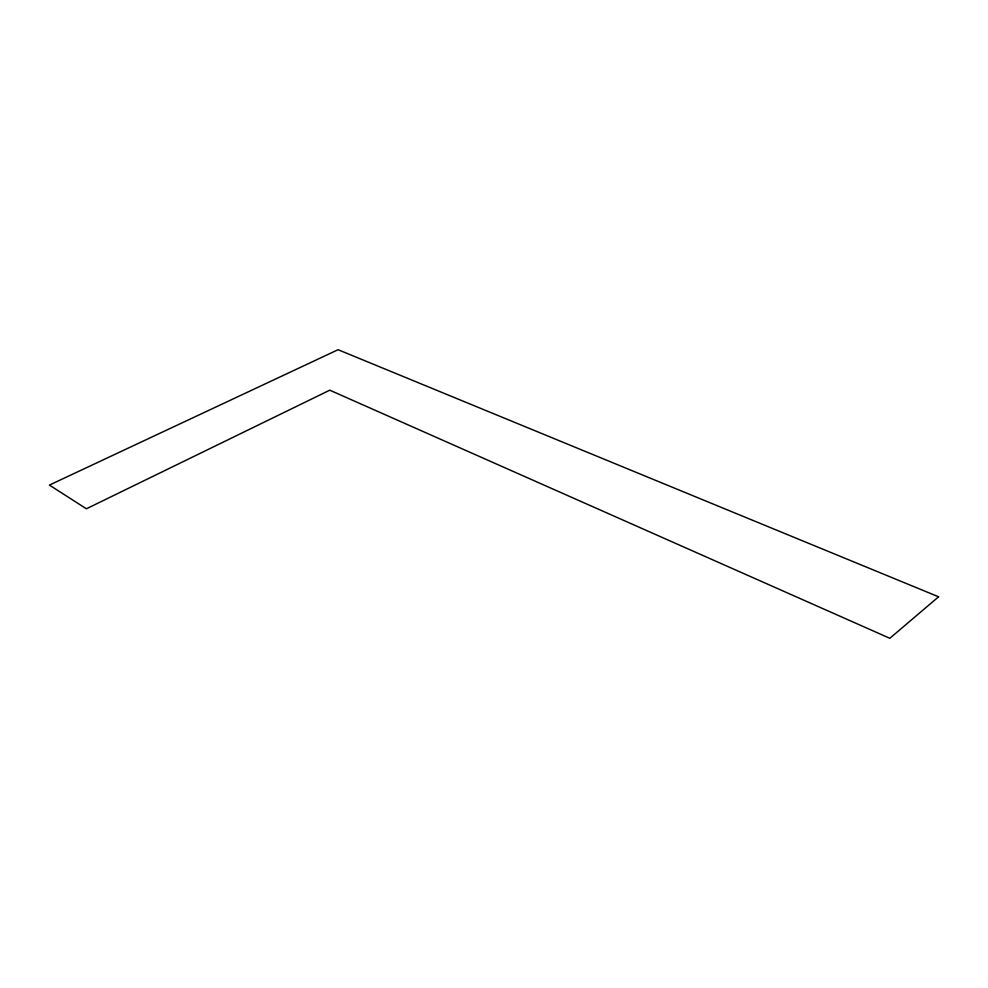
<?xml version="1.0" encoding="UTF-8"?>
<svg xmlns="http://www.w3.org/2000/svg" width="988" height="988" viewBox="0 0 988 988"><rect width="100%" height="100%" fill="white"/><g stroke="black" fill="none" stroke-linecap="round" stroke-linejoin="round"><path stroke-width="1.48" d="M938.6 596.801L889.818 638.285L329.782 390.186L86.401 508.783L49.4 485.083L338.081 349.715L938.6 596.801"/></g></svg>
